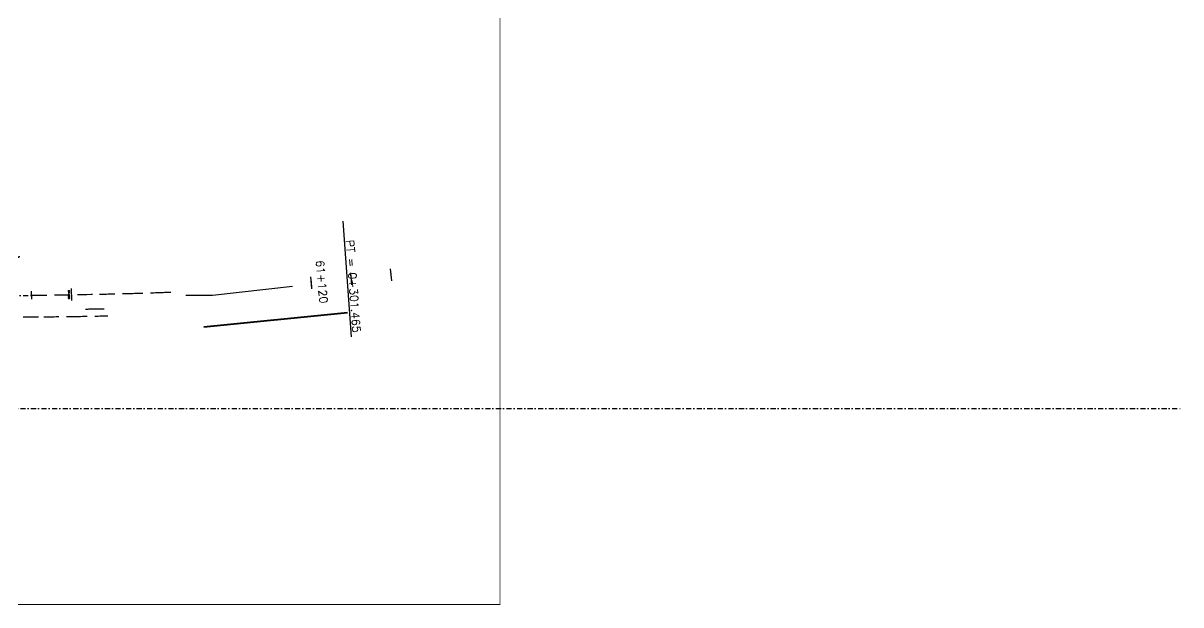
# Model space of a CAD drawing. Header units: metres. Extents: x 1080594 to 1081411, y 976871 to 977162.
# Drawn here: x 1081121.7 to 1081410.9, y 976870.8 to 977016.2 of the extents above; entities that cross this region are included whole.
import ezdxf
from ezdxf import colors
from ezdxf.entities.mleader import LeaderData, LeaderLine
from ezdxf.enums import TextEntityAlignment as Align
from ezdxf.math import Vec2, Vec3

# ---------------------------------------------------------------- set-up
doc = ezdxf.new("R2010")
doc.units = ezdxf.units.M
doc.header["$LTSCALE"] = 25.4
for name, pattern in [('DASHDOT', [1, 0.5, -0.25, 0, -0.25]), ('DASHED', [0.75, 0.5, -0.25]), ('HIDDEN', [0.375, 0.25, -0.125])]:
    doc.linetypes.add(name, pattern=pattern)
for name, color, linetype, lineweight in [('COTA', 1, 'Continuous', 30), ('EJE_F_BORDES_ALT_2', 7, 'Continuous', 40), ('R80', 3, 'Continuous', 30)]:
    doc.layers.add(name, color=color, linetype=linetype, lineweight=lineweight)
for name, color, linetype in [('dgeo-s4a-Eje-E-02-08-12STAPTS', 7, 'Continuous'), ('DGEO_S3E1_EJEE_PFGC', 1, 'Continuous'), ('DGEO_S3E1_NUEV_BERM', 50, 'HIDDEN'), ('DGEO_S3E1_NUEV_BVIA', 60, 'Continuous'), ('DGEO_S3E1_NUEV_STALBL', 7, 'Continuous'), ('dgeo_s3e1_nuevSTALBL', 7, 'Continuous'), ('EJE PUENTE', 41, 'DASHDOT')]:
    doc.layers.add(name, color=color, linetype=linetype)
doc.styles.add('romans', font='romans.shx')

# ---------------------------------------------------------------- blocks, each defined once
blk = doc.blocks.new('sta_tic')
blk.add_line((0, -0.04165), (0, 0.04165))
blk = doc.blocks.new('lbl_tic')
blk.add_line((0, -0.04165), (0, 0.04165))

msp = doc.modelspace()

# ---------------------------------------------------------------- linework, layer by layer
at = {"layer": 'COTA', "const_width": 0.2}
msp.add_lwpolyline([(1080619.797527, 977153.234077), (1081240.811784, 977153.234077), (1081240.811784, 976870.940986), (1080619.797527, 976870.940986)], close=True, dxfattribs=at)
at = {"layer": 'dgeo-s4a-Eje-E-02-08-12STAPTS'}
msp.add_line((1081203.723847, 976937.784711), (1081201.626556, 976966.708773), dxfattribs=at)
at = {"layer": 'DGEO_S3E1_EJEE_PFGC', "color": 1, "lineweight": 30}
msp.add_lwpolyline([(1081162.333397, 976948.197317), (1081169.020475, 976948.19729), (1081188.990373, 976950.453319)], dxfattribs=at)
at = {"layer": 'DGEO_S3E1_NUEV_BERM'}
msp.add_lwpolyline([(1081137.248514, 976944.764181, 0.0007902446), (1081140.854329, 976944.830789, 0.0002872904), (1081141.964134, 976944.853683, 0.0020983244)], format="xyb", dxfattribs=at)
at = {"layer": 'DGEO_S3E1_NUEV_BVIA', "linetype": 'DASHED', "ltscale": 0.3}
for points in [[(1081159.779205, 976949.062314, -0.0017012637), (1081154.775332, 976948.86646, -0.0020983244), (1081147.778829, 976948.645847, -0.0018185472), (1081140.780809, 976948.480049, -0.0001941042), (1081123.813073, 976948.206399, -0.0012589935)], [(1081121.724568, 976942.79385, 0.0007121886), (1081126.831081, 976942.83182, 0.0012589935), (1081133.858064, 976942.911776, 0.0015387702), (1081140.890585, 976943.031154, 0.0005074604), (1081142.854544, 976943.072533, 0.0020983244)]]:
    msp.add_lwpolyline(points, format="xyb", dxfattribs=at)
at = {"layer": 'EJE PUENTE', "ltscale": 0.1}
for points in [[(1080643.813269, 976948.179964), (1081123.813502, 976948.179964)], [(1080930.930032, 976919.952354), (1081410.930265, 976919.952354)]]:
    msp.add_lwpolyline(points, dxfattribs=at)
at = {"layer": 'EJE_F_BORDES_ALT_2', "linetype": 'Continuous'}
msp.add_line((1081166.857309, 976940.360954), (1081202.767329, 976943.882796), dxfattribs=at)

# ---------------------------------------------------------------- block references
at = {"layer": 'DGEO_S3E1_NUEV_STALBL'}
for p, xscale, yscale, zscale, rotation in [((1081213.62635, 976953.300384), 36.01440576230493, 36.01440576230493, 36.01440576230493, 6.026722637146877), ((1081193.722282, 976951.346075), 36.01440576230492, 36.01440576230492, 36.01440576230492, 5.101425546870194), ((1081203.678253, 976952.283049), 36.01440576230492, 36.01440576230492, 36.01440576230492, 5.629502640045613), ((1081133.812575, 976948.361673), 36.01440576230492, 36.01440576230492, 36.01440576230492, 0.8029087014064145)]:
    msp.add_blockref('sta_tic', p, dxfattribs=dict(at, xscale=xscale, yscale=yscale, zscale=zscale, rotation=rotation))
at = {"layer": 'dgeo_s3e1_nuevSTALBL', "xscale": 24.00960384153662, "yscale": 24.00960384153662, "zscale": 24.00960384153662}
for name, p, rotation in [('lbl_tic', (1081213.62635, 976953.300384), 6.026722637147111), ('lbl_tic', (1081193.722282, 976951.346075), 5.101425546870625), ('sta_tic', (1081203.678253, 976952.283049), 5.629502640045939), ('sta_tic', (1081123.813135, 976948.257738), 0.4099350222102866), ('lbl_tic', (1081133.812575, 976948.361673), 0.802908701406743)]:
    msp.add_blockref(name, p, dxfattribs=dict(at, rotation=rotation))

# ---------------------------------------------------------------- texts
at = {"layer": 'dgeo-s4a-Eje-E-02-08-12STAPTS', "style": 'romans'}
msp.add_text('PT = 0+301.465', height=2, rotation=274.14727269, dxfattribs=at).set_placement((1081203.402181, 976938.764012), align=Align.BOTTOM_RIGHT)
at = {"layer": 'dgeo_s3e1_nuevSTALBL', "style": 'romans'}
msp.add_text('61+120', height=2, rotation=275.10142555, dxfattribs=at).set_placement((1081194.71832, 976951.434994), align=Align.BOTTOM_CENTER)
at = {"layer": 'R80', "style": 'romans'}
msp.add_text('61+060', height=0.4, rotation=270, dxfattribs=at).set_placement((1081132.80552, 976948.375686), align=Align.BOTTOM_CENTER)

# ---------------------------------------------------------------- leaders
at = {"layer": 'COTA'}
ml = msp.add_multileader_mtext('Standard', dxfattribs=at)
ml.set_content('VER DETALLE 3', color=3, style='romans')
ml.set_leader_properties(color=256)
ml.build(insert=Vec2(0, 0))
ml.multileader.update_dxf_attribs({"text_left_attachment_type": 6, "text_right_attachment_type": 6, "dogleg_length": 0, "arrow_head_size": 0.15})
ctx = ml.context
ctx.base_point, ctx.char_height, ctx.arrow_head_size, ctx.landing_gap_size, ctx.plane_origin, ctx.plane_x_axis, ctx.plane_y_axis = Vec3(1081119.283186, 976957.73883), 0.15, 0.15, 0, Vec3(1081120.725665, 976965.179654), Vec3(0.999935266, 0.0113782201), Vec3(-0.0113782201, 0.999935266)
ctx.left_attachment, ctx.right_attachment = 6, 6
notes = []
notes.append((ctx, [(0, (1, 1, 0), (1081119.283186, 976957.73883), (0.999935266, 0.0113782201), 0, [(0, [(1081118.947567, 976956.921166)], 0, [])])]))
ctx.mtext.insert, ctx.mtext.text_direction, ctx.mtext.rotation, ctx.mtext.width, ctx.mtext.flow_direction = Vec3(1081119.281138, 976957.918818), Vec3(0.999935266, 0.0113782201), 0.0113784656, 2.61014625, 5
for ctx, leaders in notes:
    for number, flags, end, landing, length, lines in leaders:
        leader = LeaderData()
        leader.index, (leader.has_last_leader_line, leader.has_dogleg_vector, leader.attachment_direction) = number, flags
        leader.last_leader_point, leader.dogleg_vector, leader.dogleg_length = Vec3(end), Vec3(landing), length
        for number, points, colour, breaks in lines:
            line = LeaderLine()
            line.index, line.vertices, line.color, line.breaks = number, Vec3.list(points), colors.encode_raw_color(colour), breaks
            leader.lines.append(line)
        ctx.leaders.append(leader)

doc.saveas('drawing.dxf')
